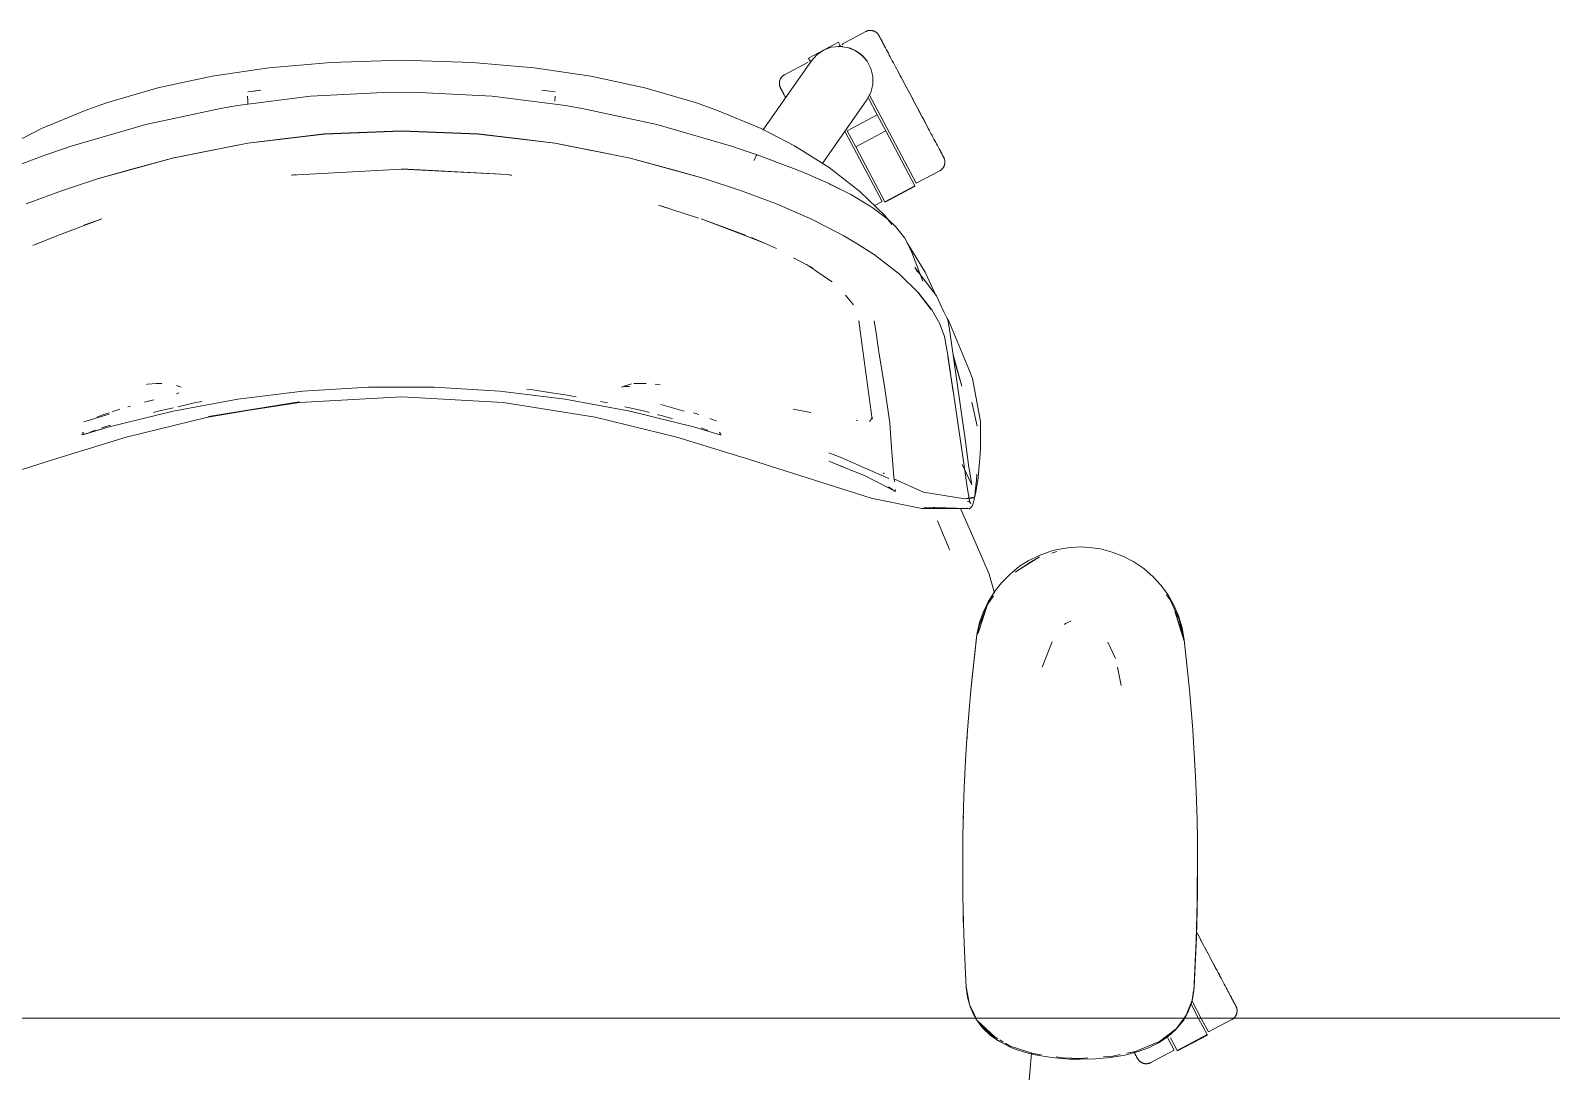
# Model space of a CAD drawing. Header units: millimetres. Extents: x 155927 to 326028, y -36033 to 97293.
# Drawn here: x 169822 to 170450, y 21563 to 21993 of the extents above; entities that cross this region are included whole.
import ezdxf

# ---------------------------------------------------------------- set-up
doc = ezdxf.new("R2010")
doc.units = ezdxf.units.MM
doc.header["$MEASUREMENT"] = 0
doc.layers.add('G-IMPT', color=8, linetype='CONTINUOUS', lineweight=9)
doc.layers.add('I-FURN', color=8, linetype='CONTINUOUS', lineweight=9)

msp = doc.modelspace()

# ---------------------------------------------------------------- linework, layer by layer
at = {"layer": 'G-IMPT'}
for p, q in [((169946.07, 21979.59), (169920.5, 21977.33)), ((169975.22, 21980.44), (169946.07, 21979.59)), ((170004.36, 21979.59), (169975.22, 21980.44)), ((170029.93, 21977.33), (170004.36, 21979.59)), ((169874.72, 21969.02), (169897.08, 21973.83)), ((169920.5, 21977.33), (169897.08, 21973.83)), ((170053.35, 21973.83), (170029.93, 21977.33)), ((170075.71, 21969.02), (170053.35, 21973.83)), ((169853.48, 21962.85), (169874.72, 21969.02)), ((169911.8, 21967.42), (169917.22, 21968.07)), ((169913.45, 21967.51), (169917.22, 21968.07)), ((169967.9, 21967.2), (169937.7, 21965.59)), ((169967.9, 21967.2), (169975.22, 21967.3)), ((169982.53, 21967.2), (169975.22, 21967.3)), ((169982.53, 21967.2), (170012.73, 21965.59)), ((170038.63, 21967.42), (170033.22, 21968.07)), ((170096.95, 21962.85), (170075.71, 21969.02)), ((169844.74, 21959.77), (169853.48, 21962.85)), ((169900.61, 21960.59), (169869.82, 21953.92)), ((169907.53, 21961.78), (169900.61, 21960.59)), ((169937.7, 21965.59), (169907.53, 21961.78)), ((169911.77, 21965.66), (169911.84, 21963.57)), ((169911.77, 21965.66), (169911.77, 21965.55)), ((169911.89, 21962.33), (169911.84, 21963.57)), ((170012.73, 21965.59), (170042.9, 21961.78)), ((170038.59, 21963.57), (170038.66, 21965.66)), ((170038.66, 21965.66), (170038.66, 21965.55)), ((170042.9, 21961.78), (170049.82, 21960.59)), ((170080.61, 21953.92), (170049.82, 21960.59)), ((170096.95, 21962.85), (170105.69, 21959.77)), ((169844.74, 21959.77), (169826.77, 21952.26)), ((169838.99, 21944.98), (169869.82, 21953.92)), ((170080.61, 21953.92), (170111.44, 21944.98)), ((170105.69, 21959.77), (170123.66, 21952.26)), ((169826.77, 21952.26), (169812.99, 21945.16)), ((169943.4, 21950.06), (169911.81, 21946.24)), ((169943.44, 21950.03), (169911.89, 21946.24)), ((169927.36, 21948.19), (169911.89, 21946.24)), ((169927.36, 21948.19), (169943.44, 21950.03)), ((169975.22, 21951.4), (169943.4, 21950.06)), ((169943.44, 21950.03), (169975.22, 21951.17)), ((169943.44, 21950.03), (169958.33, 21950.7)), ((169958.33, 21950.7), (169975.22, 21951.17)), ((170007.03, 21950.06), (169975.22, 21951.4)), ((169992.1, 21950.7), (169975.22, 21951.17)), ((170006.99, 21950.03), (169975.22, 21951.17)), ((169992.1, 21950.7), (170006.99, 21950.03)), ((170006.99, 21950.03), (170038.55, 21946.24)), ((170006.99, 21950.03), (170023.07, 21948.19)), ((170007.03, 21950.06), (170038.63, 21946.24)), ((170038.55, 21946.24), (170023.07, 21948.19)), ((170137.44, 21945.16), (170123.66, 21952.26)), ((169828.57, 21941.45), (169813.49, 21935.85)), ((169828.57, 21941.45), (169835.39, 21943.79)), ((169838.99, 21944.98), (169835.39, 21943.79)), ((169911.89, 21946.24), (169880.64, 21940.03)), ((169880.64, 21940.03), (169911.81, 21946.24)), ((169880.76, 21940.07), (169895.78, 21943.14)), ((169911.89, 21946.24), (169895.78, 21943.14)), ((170069.67, 21940.07), (170038.55, 21946.24)), ((170038.55, 21946.24), (170054.65, 21943.14)), ((170069.67, 21940.07), (170038.63, 21946.24)), ((170069.67, 21940.07), (170054.65, 21943.14)), ((170111.44, 21944.98), (170115.04, 21943.79)), ((170121.98, 21941.38), (170115.04, 21943.79)), ((170121.19, 21940.15), (170121.58, 21940.98)), ((170121.47, 21940.8), (170121.58, 21940.98)), ((170121.84, 21941.38), (170121.58, 21940.98)), ((170121.58, 21940.98), (170121.8, 21941.37)), ((170121.84, 21941.38), (170121.8, 21941.37)), ((170121.98, 21941.42), (170121.84, 21941.38)), ((170121.84, 21941.38), (170121.98, 21941.38)), ((170136.94, 21935.85), (170121.98, 21941.42)), ((170151.73, 21936.19), (170137.44, 21945.16)), ((169880.76, 21940.07), (169850.26, 21931.68)), ((169880.76, 21940.07), (169850.35, 21931.64)), ((169863.51, 21935.41), (169850.35, 21931.64)), ((169863.51, 21935.41), (169880.76, 21940.07)), ((169975.22, 21935.57), (169929.88, 21933.07)), ((169975.22, 21935.63), (170018.94, 21933.3)), ((169975.22, 21935.57), (170018.94, 21933.3)), ((170086.92, 21935.41), (170069.67, 21940.07)), ((170069.67, 21940.07), (170100.17, 21931.68)), ((170069.67, 21940.07), (170100.08, 21931.64)), ((170086.92, 21935.41), (170100.08, 21931.64)), ((170121.19, 21940.15), (170120.77, 21939.09)), ((170120.77, 21939.09), (170120.99, 21939.69)), ((170121.19, 21940.15), (170120.99, 21939.69)), ((170121.19, 21940.15), (170121.47, 21940.8)), ((170140.62, 21934.37), (170136.94, 21935.85)), ((170151.73, 21936.19), (170164.33, 21926.38)), ((169835.34, 21926.68), (169850.26, 21931.68)), ((169929.88, 21933.07), (169931.49, 21933.3)), ((169929.94, 21933.02), (169930.18, 21933.07)), ((169931.49, 21933.3), (169930.18, 21933.07)), ((170018.94, 21933.3), (170020.72, 21933.04)), ((170018.94, 21933.3), (170020.25, 21933.07)), ((170020.49, 21933.02), (170020.25, 21933.07)), ((170100.17, 21931.68), (170115.09, 21926.68)), ((170151.58, 21929.59), (170140.62, 21934.37)), ((170152.02, 21929.37), (170151.58, 21929.59)), ((170151.58, 21929.59), (170160.63, 21925.07)), ((170151.58, 21929.59), (170160.03, 21925.37)), ((170152.02, 21929.37), (170160.63, 21925.07)), ((169835.34, 21926.68), (169820.46, 21921.22)), ((170129.97, 21921.22), (170115.09, 21926.68)), ((170160.63, 21925.07), (170160.03, 21925.37)), ((170160.63, 21925.07), (170168.63, 21920.33)), ((170174.63, 21916.43), (170164.33, 21926.38)), ((170081.36, 21920.62), (170084.8, 21919.54)), ((170081.36, 21920.62), (170097.85, 21915.36)), ((170129.97, 21921.22), (170144.19, 21915.04)), ((170169.92, 21919.47), (170168.63, 21920.33)), ((170176.05, 21914.76), (170169.92, 21919.47)), ((170177.63, 21912.75), (170174.63, 21916.43)), ((169851.6, 21915.09), (169834.15, 21908.37)), ((169851.6, 21915.09), (169844.17, 21912.36)), ((170098.83, 21915.09), (170117.24, 21908.27)), ((170098.83, 21915.09), (170116.28, 21908.37)), ((170150.92, 21911.65), (170144.19, 21915.04)), ((170150.92, 21911.65), (170157.71, 21908.08)), ((170176.05, 21914.76), (170179.07, 21911.86)), ((170182.94, 21907), (170179.07, 21911.86)), ((169832.42, 21907.71), (169823.1, 21903.99)), ((169823.1, 21903.99), (169825.34, 21904.98)), ((169834.15, 21908.37), (169832.42, 21907.71)), ((170116.28, 21908.37), (170118.01, 21907.71)), ((170125.09, 21904.98), (170118.01, 21907.71)), ((170125.09, 21904.98), (170119.64, 21907.29)), ((170129.94, 21902.79), (170125.09, 21904.98)), ((170163.94, 21904.31), (170157.71, 21908.08)), ((170163.94, 21904.31), (170170.04, 21900.43)), ((170183.55, 21905.86), (170182.94, 21907)), ((170183.55, 21905.86), (170184.72, 21903.42)), ((170184.24, 21904.5), (170183.74, 21905.27)), ((170184.24, 21904.5), (170191.36, 21893.06)), ((170184.72, 21903.42), (170185.8, 21901.2)), ((170136.98, 21898.92), (170145.08, 21894.73)), ((170170.29, 21900.26), (170170.04, 21900.43)), ((170180.73, 21892.24), (170170.29, 21900.26)), ((170190.31, 21889.29), (170185.8, 21901.2)), ((170142.31, 21896.23), (170146.07, 21893.68)), ((170142.31, 21896.23), (170145.08, 21894.73)), ((170146.07, 21893.68), (170146.64, 21893.28)), ((170146.64, 21893.28), (170151.78, 21889.79)), ((170188.63, 21884.51), (170180.73, 21892.24)), ((170187.07, 21894.95), (170195.99, 21883.29)), ((170187.07, 21894.95), (170188.19, 21892.99)), ((170191.36, 21893.06), (170195.34, 21884.43)), ((170151.78, 21889.79), (170152.88, 21889.04)), ((170193.72, 21877.77), (170188.33, 21884.72)), ((170188.33, 21884.72), (170191.13, 21881.14)), ((170188.63, 21884.51), (170194.05, 21877.54)), ((170158.41, 21883.51), (170161.75, 21879.61)), ((170193.72, 21877.77), (170191.13, 21881.14)), ((170195.99, 21883.29), (170199.05, 21876.72)), ((170165.69, 21859.66), (170163.91, 21873.02)), ((170163.91, 21873.02), (170164.05, 21872.54)), ((170171.04, 21867.85), (170170.3, 21872.92)), ((170194.05, 21877.54), (170197.34, 21871.71)), ((170199.05, 21876.72), (170200.62, 21873.35)), ((170200.34, 21873.97), (170201.11, 21872.8)), ((170201.27, 21870.36), (170200.62, 21873.35)), ((170201.11, 21872.8), (170207.9, 21856.35)), ((170171.04, 21867.85), (170172.11, 21861.01)), ((170197.55, 21871.28), (170197.34, 21871.71)), ((170197.55, 21871.28), (170199.3, 21866.49)), ((170199.3, 21866.49), (170200.61, 21858.82)), ((170207.94, 21823.15), (170201.27, 21870.36)), ((170165.69, 21859.66), (170169.43, 21832.33)), ((170172.11, 21861.01), (170172.37, 21859.35)), ((170174.23, 21847.58), (170172.37, 21859.35)), ((170202.9, 21843.66), (170200.61, 21858.82)), ((170202.9, 21843.66), (170200.67, 21858.25)), ((170203, 21843.06), (170200.67, 21858.25)), ((170206.39, 21845.94), (170202.89, 21858.89)), ((170206.39, 21845.94), (170203.04, 21857.83)), ((170207.9, 21856.35), (170209.29, 21852.98)), ((169874.24, 21847.06), (169870.53, 21846.79)), ((169874.24, 21847.06), (169875.61, 21847.16)), ((169876.31, 21847.17), (169875.61, 21847.16)), ((170067.98, 21846.32), (170070.13, 21846.92)), ((170071.08, 21847.17), (170076.14, 21847.08)), ((170071.08, 21847.17), (170073.87, 21847.16)), ((170076.14, 21847.08), (170073.87, 21847.16)), ((170174.48, 21846.03), (170174.23, 21847.58)), ((170210.89, 21849.12), (170209.29, 21852.98)), ((170214.13, 21831.42), (170210.89, 21849.12)), ((169870.53, 21846.79), (169870.05, 21846.75)), ((169881, 21835.74), (169907.67, 21840.68)), ((169883.35, 21843.21), (169882.39, 21842.83)), ((169882.8, 21842.96), (169882.39, 21842.83)), ((169884.4, 21845.63), (169882.45, 21846.32)), ((169884.4, 21845.63), (169883.36, 21845.85)), ((169907.67, 21840.68), (169934.59, 21843.97)), ((169933.23, 21839.28), (169975.22, 21841.63)), ((169961.66, 21845.63), (169934.59, 21843.97)), ((169988.78, 21845.63), (169961.66, 21845.63)), ((170017.2, 21839.28), (169975.22, 21841.63)), ((169988.78, 21845.63), (170015.85, 21843.97)), ((170042.77, 21840.68), (170015.85, 21843.97)), ((170028.61, 21844.59), (170026.95, 21844.77)), ((170037.14, 21843.3), (170028.61, 21844.59)), ((170037.14, 21843.3), (170042.76, 21842.45)), ((170042.76, 21842.45), (170044.39, 21842.2)), ((170069.43, 21835.74), (170042.77, 21840.68)), ((170047.29, 21841.65), (170044.39, 21842.2)), ((170066.03, 21845.63), (170067.98, 21846.32)), ((170067.08, 21845.85), (170066.03, 21845.63)), ((170067.08, 21845.85), (170069.38, 21845.88)), ((170069.24, 21845.89), (170069.38, 21845.88)), ((170079.94, 21846.77), (170082.03, 21846.55)), ((170176.69, 21830.81), (170174.48, 21846.03)), ((170203, 21843.06), (170207.55, 21812.18)), ((169854.69, 21834.39), (169844.26, 21831.35)), ((169852.38, 21834.28), (169851.66, 21834.03)), ((169852.38, 21834.28), (169854.69, 21835.05)), ((169881, 21835.74), (169854.68, 21829.2)), ((169855.82, 21835.43), (169856.6, 21835.68)), ((169856.6, 21835.68), (169859.1, 21836.47)), ((169862.39, 21837.46), (169863.51, 21837.79)), ((169869.18, 21839.37), (169873.04, 21840.36)), ((169869.18, 21839.37), (169870.71, 21839.76)), ((169874.26, 21835.51), (169872.98, 21835.17)), ((169881.01, 21837.06), (169874.26, 21835.51)), ((169890.41, 21839.22), (169882.99, 21837.52)), ((169893.04, 21839.69), (169890.41, 21839.22)), ((169895.31, 21833.28), (169933.06, 21839.54)), ((169933.06, 21839.54), (169895.69, 21833.54)), ((169933.23, 21839.28), (169895.69, 21833.54)), ((170055.12, 21833.28), (170017.2, 21839.28)), ((170057.4, 21839.72), (170060.21, 21839.18)), ((170067.44, 21837.52), (170069.42, 21837.06)), ((170076.17, 21835.51), (170069.42, 21837.06)), ((170069.43, 21835.74), (170095.75, 21829.2)), ((170076.17, 21835.51), (170077.47, 21835.18)), ((170091.89, 21835.69), (170082.26, 21838.39)), ((170095.74, 21835.04), (170097.96, 21834.31)), ((170136.89, 21836.51), (170144.14, 21835.09)), ((170210.67, 21838.87), (170210.52, 21839.44)), ((170212.72, 21829.56), (170210.67, 21838.87)), ((169854.68, 21829.2), (169843.46, 21825.93)), ((169854.68, 21829.2), (169843.86, 21826.08)), ((169854.68, 21829.2), (169844.15, 21826.13)), ((169849.5, 21833.27), (169851.66, 21834.03)), ((169851.65, 21828.8), (169852.46, 21829.09)), ((169854.68, 21829.82), (169852.46, 21829.09)), ((169854.68, 21829.82), (169855.14, 21829.97)), ((169861.63, 21824.97), (169895.31, 21833.28)), ((170055.12, 21833.28), (170088.8, 21824.97)), ((170081.19, 21834.21), (170081.01, 21834.26)), ((170082.33, 21833.89), (170081.19, 21834.21)), ((170082.33, 21833.89), (170086.32, 21832.78)), ((170086.32, 21832.78), (170087.01, 21832.57)), ((170095.75, 21829.2), (170106.18, 21826.12)), ((170100.95, 21828.04), (170098.85, 21828.78)), ((170100.95, 21828.04), (170101.61, 21827.79)), ((170103.5, 21832.32), (170102.49, 21832.7)), ((170103.5, 21832.32), (170105.16, 21831.71)), ((170163.36, 21831.83), (170163.01, 21831.87)), ((170168.31, 21831.47), (170169.55, 21833.04)), ((170169.43, 21832.33), (170169.47, 21832.59)), ((170169.52, 21832.82), (170169.47, 21832.59)), ((170176.69, 21830.81), (170176.7, 21830.73)), ((170176.7, 21830.73), (170177.32, 21822.49)), ((170214.13, 21831.42), (170214.15, 21824.46)), ((169861.63, 21824.97), (169831.66, 21815.78)), ((169843.46, 21825.93), (169843.22, 21826.06)), ((169844, 21827.02), (169843.61, 21826.41)), ((169844, 21827.02), (169843.85, 21826.81)), ((169844.15, 21826.13), (169843.86, 21826.08)), ((169847.93, 21827.47), (169846.86, 21827.07)), ((169848.9, 21827.82), (169847.93, 21827.47)), ((170118.78, 21815.78), (170088.8, 21824.97)), ((170106.45, 21826.06), (170106.18, 21826.12)), ((170106.44, 21827.02), (170106.58, 21826.81)), ((170106.44, 21827.02), (170106.82, 21826.41)), ((170106.75, 21825.98), (170106.45, 21826.06)), ((170106.97, 21825.93), (170106.75, 21825.98)), ((170107.21, 21826.01), (170106.97, 21825.93)), ((170177.95, 21813.65), (170177.32, 21822.49)), ((170207.94, 21823.15), (170209.38, 21812.48)), ((170214.15, 21820.29), (170214.15, 21824.46)), ((169831.66, 21815.78), (169781.41, 21799.79)), ((170118.78, 21815.78), (170169.02, 21799.79)), ((170151.61, 21818.51), (170156.2, 21816.77)), ((170156.2, 21816.77), (170176.35, 21807.85)), ((170213.81, 21816.33), (170213.01, 21807.01)), ((170213.81, 21816.33), (170214.15, 21820.29)), ((170152.93, 21814.49), (170151.52, 21815.05)), ((170157.83, 21812.47), (170152.93, 21814.49)), ((170152.93, 21814.49), (170158.04, 21812.47)), ((170158.04, 21812.47), (170154.66, 21813.81)), ((170166.3, 21809.22), (170157.83, 21812.47)), ((170166.3, 21809.22), (170176.41, 21803.94)), ((170174.18, 21810.22), (170174.45, 21809.79)), ((170177.95, 21813.65), (170178.2, 21810.24)), ((170178.25, 21809.87), (170178.2, 21810.24)), ((170178.25, 21809.87), (170178.53, 21807.41)), ((170206.57, 21813.73), (170210.57, 21805.3)), ((170207.55, 21812.18), (170208.67, 21804.33)), ((170209.6, 21811.19), (170209.38, 21812.48)), ((170210.43, 21806.16), (170209.6, 21811.19)), ((170212.49, 21807.18), (170212.7, 21809.77)), ((170178.87, 21802.59), (170176.16, 21804.43)), ((170178.87, 21802.59), (170176.41, 21803.94)), ((170190.67, 21802.23), (170178.38, 21807.81)), ((170178.53, 21807.41), (170178.55, 21807.34)), ((170178.83, 21806.57), (170178.55, 21807.34)), ((170179.14, 21803.31), (170178.99, 21802.62)), ((170209.77, 21798.06), (170208.67, 21804.33)), ((170210.57, 21805.3), (170210.43, 21806.16)), ((170212.49, 21807.18), (170211.97, 21802.49)), ((170212.16, 21802.29), (170212.97, 21806.54)), ((170213.01, 21807.01), (170212.97, 21806.54)), ((170169.02, 21799.79), (170189.97, 21795.6)), ((170178.87, 21802.59), (170178.7, 21802.56)), ((170178.99, 21802.62), (170178.87, 21802.59)), ((170190.67, 21802.23), (170207.72, 21799.51)), ((170211.3, 21800.2), (170207.72, 21799.51)), ((170211.3, 21800.2), (170207.76, 21799.58)), ((170207.76, 21799.58), (170211.71, 21799.96)), ((170209.23, 21798.41), (170208.73, 21798.49)), ((170209.23, 21798.41), (170209.77, 21798.09)), ((170209.6, 21798.68), (170210.16, 21797.58)), ((170209.6, 21798.68), (170209.77, 21798.06)), ((170209.77, 21798.09), (170210.16, 21797.58)), ((170210.49, 21796.2), (170210.81, 21796.73)), ((170211.36, 21798.6), (170210.81, 21796.73)), ((170211.9, 21801.87), (170211.36, 21798.6)), ((170212.16, 21802.29), (170211.71, 21799.96)), ((170211.9, 21801.87), (170211.97, 21802.49)), ((170189.97, 21795.6), (170208.84, 21795.56)), ((170190.86, 21796.04), (170209.3, 21795.46)), ((170190.86, 21796.04), (170208.84, 21795.56)), ((170196.41, 21790.46), (170201.33, 21778.6)), ((170209.44, 21787.39), (170205.87, 21795.56)), ((170209.42, 21795.43), (170208.56, 21795.62)), ((170208.56, 21795.62), (170208.67, 21795.59)), ((170208.84, 21795.56), (170208.67, 21795.59)), ((170209.3, 21795.46), (170208.84, 21795.56)), ((170209.42, 21795.43), (170210, 21795.82)), ((170210.49, 21796.2), (170210, 21795.82)), ((170212.86, 21779.56), (170209.44, 21787.39)), ((170201.43, 21778.33), (170201.33, 21778.6)), ((170217.71, 21768.44), (170212.86, 21779.56)), ((170238.36, 21776.21), (170243.13, 21777.92)), ((170245.26, 21778.49), (170243.13, 21777.92)), ((170250.21, 21779.37), (170245.26, 21778.49)), ((170255.25, 21779.66), (170250.21, 21779.37)), ((170255.25, 21779.66), (170259.1, 21779.49)), ((170263.61, 21778.84), (170259.1, 21779.49)), ((170263.61, 21778.84), (170268.48, 21777.58)), ((170226.33, 21768.51), (170230.3, 21771.7)), ((170238.46, 21775.56), (170228.51, 21769.24)), ((170234.78, 21773.4), (170228.51, 21769.24)), ((170233.85, 21773.97), (170230.3, 21771.7)), ((170238.36, 21776.21), (170233.85, 21773.97)), ((170238.46, 21775.56), (170234.78, 21773.4)), ((170243.57, 21777.12), (170245.6, 21777.74)), ((170273.19, 21775.75), (170268.48, 21777.58)), ((170277.35, 21773.56), (170273.19, 21775.75)), ((170277.35, 21773.56), (170281.52, 21770.73)), ((170217.71, 21768.44), (170219.97, 21760.62)), ((170226.33, 21768.51), (170222.78, 21764.91)), ((170281.52, 21770.73), (170285.36, 21767.4)), ((170288.52, 21763.97), (170285.36, 21767.4)), ((170217.03, 21755.95), (170219.46, 21759.53)), ((170217.43, 21757.28), (170220.16, 21761.6)), ((170222.78, 21764.91), (170220.16, 21761.6)), ((170288.52, 21763.97), (170291.52, 21759.88)), ((170290.83, 21759.93), (170292.42, 21757.82)), ((170294.03, 21755.44), (170291.52, 21759.88)), ((170217.03, 21755.95), (170213.22, 21744.1)), ((170216.13, 21753.25), (170213.22, 21744.1)), ((170213.43, 21746.73), (170216.63, 21754.91)), ((170215.24, 21752.7), (170213.79, 21748.56)), ((170217.43, 21757.28), (170215.24, 21752.7)), ((170217.03, 21755.95), (170216.13, 21753.25)), ((170296.16, 21749.75), (170292.42, 21757.82)), ((170294.03, 21755.44), (170295.84, 21751.2)), ((170298.2, 21740.78), (170294.37, 21753.25)), ((170294.37, 21753.25), (170297.29, 21744.1)), ((170212.63, 21743.6), (170213.79, 21748.56)), ((170212.85, 21743.68), (170213.43, 21746.73)), ((170249.2, 21748.03), (170248.75, 21747.74)), ((170251.42, 21749.05), (170249.2, 21748.03)), ((170295.84, 21751.2), (170297.31, 21746.34)), ((170296.16, 21749.75), (170298.07, 21741.35)), ((170212.63, 21743.6), (170210.18, 21720.65)), ((170210.18, 21720.65), (170212.3, 21740.78)), ((170212.63, 21743.6), (170210.28, 21722.16)), ((170212.63, 21743.6), (170212.3, 21740.78)), ((170239.53, 21730.08), (170243.68, 21740.51)), ((170266.63, 21740.41), (170269.9, 21733.63)), ((170298.2, 21740.78), (170297.29, 21744.1)), ((170298.2, 21741.3), (170297.31, 21746.34)), ((170300.11, 21723.37), (170298.2, 21741.3)), ((170272.23, 21722.58), (170270.66, 21730.02)), ((170210.28, 21722.16), (170209.3, 21710.77)), ((170300.45, 21719.24), (170300.11, 21723.37)), ((170301.7, 21704.18), (170300.45, 21719.24)), ((170208.57, 21700.48), (170209.3, 21710.77)), ((170301.05, 21712.37), (170300.88, 21714.04)), ((170208.7, 21702.52), (170208.61, 21700.62)), ((170208.7, 21702.52), (170208.84, 21703.94)), ((170301.7, 21704.18), (170302.03, 21699.1)), ((170208.57, 21700.48), (170208.01, 21691.61)), ((170302.03, 21699.1), (170302.84, 21684.96)), ((170207.47, 21680.3), (170208.01, 21691.61)), ((170303.09, 21678.93), (170302.84, 21684.96)), ((170207.47, 21680.3), (170207.17, 21672.42)), ((170303.09, 21678.93), (170303.48, 21667.17)), ((170206.88, 21660.12), (170207.17, 21672.42)), ((170303.23, 21674.05), (170303.34, 21672.11)), ((170303.34, 21672.11), (170303.36, 21670.62)), ((170207.09, 21668.55), (170207.01, 21666.89)), ((170207.01, 21666.89), (170207.01, 21664.82)), ((170303.65, 21658.76), (170303.48, 21667.17)), ((170206.88, 21660.12), (170206.81, 21654.65)), ((170303.65, 21658.76), (170303.53, 21628.74)), ((170303.65, 21658.76), (170303.69, 21638.57)), ((170303.65, 21658.76), (170303.73, 21647.96)), ((170206.8, 21639.93), (170206.81, 21654.65)), ((170303.53, 21628.74), (170303.73, 21647.96)), ((170206.85, 21635.42), (170206.8, 21639.93)), ((170206.85, 21635.42), (170207.23, 21619.75)), ((170303.69, 21638.57), (170303.19, 21617.18)), ((170303.69, 21638.57), (170303.23, 21618.38)), ((170303.69, 21638.57), (170303.53, 21628.74)), ((170303.67, 21636.53), (170303.6, 21634.62)), ((170303.65, 21638.57), (170303.67, 21636.53)), ((170207.03, 21628.7), (170207.03, 21626.48)), ((170303.53, 21628.74), (170303.19, 21617.18)), ((170207.17, 21623.15), (170207.03, 21626.48)), ((170207.23, 21619.75), (170207.35, 21616.21)), ((170207.97, 21603.65), (170207.35, 21616.21)), ((170303.23, 21618.38), (170302.14, 21596.6)), ((170303.19, 21617.18), (170302.14, 21596.6)), ((170303.23, 21618.38), (170302.25, 21598.21)), ((170303.19, 21617.18), (170303.23, 21618.38)), ((170207.97, 21603.65), (170208.25, 21597.98)), ((170209.62, 21590.86), (170208.25, 21598.21)), ((170208.25, 21597.98), (170208.75, 21593.97)), ((170301.42, 21592.74), (170302.01, 21596.58)), ((170302.14, 21596.6), (170301.89, 21594.95)), ((170302.14, 21596.6), (170302.25, 21598.21)), ((170208.75, 21593.97), (170209.82, 21590.02)), ((170211.72, 21586.6), (170209.62, 21590.86)), ((170211.8, 21585.69), (170209.82, 21590.02)), ((170301.42, 21592.74), (170299.01, 21586.54)), ((170299.68, 21587.57), (170301.07, 21591.21)), ((170301.44, 21592.56), (170301.07, 21591.21)), ((170301.44, 21592.56), (170301.89, 21594.95)), ((170211.72, 21586.6), (170212.35, 21585.33)), ((170212.05, 21585.33), (170214.01, 21582.47)), ((170212.83, 21584.37), (170215.06, 21581.95)), ((170220.22, 21577.46), (170212.83, 21584.37)), ((170218.13, 21578.66), (170212.83, 21584.37)), ((170297.72, 21584.14), (170294.64, 21580.4)), ((170298.12, 21585.33), (170294.84, 21580.92)), ((170298.4, 21585.33), (170297.72, 21584.14)), ((170299.01, 21586.54), (170298.12, 21585.33)), ((170299.68, 21587.57), (170298.4, 21585.33)), ((170215.14, 21581.15), (170214.01, 21582.47)), ((170218.03, 21579.37), (170215.06, 21581.95)), ((170215.14, 21581.15), (170218.19, 21578.29)), ((170221.29, 21576.77), (170218.13, 21578.66)), ((170218.19, 21578.29), (170221.64, 21575.84)), ((170220.22, 21577.46), (170218.75, 21578.74)), ((170287.56, 21575.08), (170291.61, 21577.73)), ((170294.84, 21580.92), (170288.05, 21575.7)), ((170291.61, 21577.73), (170294.64, 21580.4)), ((170223.02, 21575.04), (170221.64, 21575.84)), ((170223.51, 21575.44), (170222.07, 21576.3)), ((170227.65, 21572.83), (170223.02, 21575.04)), ((170226.43, 21573.69), (170224.35, 21574.94)), ((170235.83, 21570.66), (170226.43, 21573.69)), ((170232.74, 21571.09), (170227.65, 21572.83)), ((170232.74, 21571.09), (170236.67, 21570.11)), ((170235.21, 21570.8), (170233.76, 21554.92)), ((170279.15, 21571.51), (170273.67, 21570.08)), ((170278.04, 21571.53), (170274.57, 21570.82)), ((170278.04, 21571.53), (170283.66, 21573.86)), ((170279.15, 21571.51), (170283.49, 21573.09)), ((170287.56, 21575.08), (170283.49, 21573.09)), ((170288.05, 21575.7), (170283.66, 21573.86)), ((170239.12, 21570.2), (170235.83, 21570.66)), ((170236.67, 21570.11), (170243.43, 21569)), ((170250.74, 21568.42), (170243.43, 21569)), ((170248.09, 21568.94), (170245.3, 21569.33)), ((170248.09, 21568.94), (170255.25, 21568.71)), ((170250.74, 21568.42), (170255.25, 21568.33)), ((170258.36, 21568.9), (170255.25, 21568.71)), ((170255.25, 21568.33), (170261.59, 21568.51)), ((170267.74, 21569.08), (170261.59, 21568.51)), ((170268.08, 21569.49), (170264.87, 21569.3)), ((170267.74, 21569.08), (170273.67, 21570.08)), ((170271.83, 21570.26), (170268.08, 21569.49))]:
    msp.add_line(p, q, dxfattribs=at)
at = {"layer": 'I-FURN'}
for p, q in [((170166.81, 21992.29), (170157.12, 21987.14)), ((170166.81, 21992.29), (170166.95, 21992.36)), ((170166.95, 21992.36), (170167.1, 21992.43)), ((170167.1, 21992.43), (170167.25, 21992.49)), ((170167.25, 21992.49), (170167.4, 21992.55)), ((170167.4, 21992.55), (170167.55, 21992.6)), ((170167.55, 21992.6), (170167.71, 21992.64)), ((170167.71, 21992.64), (170167.86, 21992.68)), ((170167.86, 21992.68), (170168.02, 21992.71)), ((170168.02, 21992.71), (170168.18, 21992.73)), ((170168.18, 21992.73), (170168.34, 21992.75)), ((170168.34, 21992.75), (170168.5, 21992.76)), ((170168.5, 21992.76), (170168.66, 21992.76)), ((170168.66, 21992.76), (170168.83, 21992.76)), ((170168.83, 21992.76), (170168.99, 21992.75)), ((170168.99, 21992.75), (170169.15, 21992.74)), ((170169.15, 21992.74), (170169.31, 21992.72)), ((170169.31, 21992.72), (170169.47, 21992.69)), ((170169.47, 21992.69), (170169.62, 21992.66)), ((170169.62, 21992.66), (170169.78, 21992.62)), ((170169.78, 21992.62), (170169.93, 21992.57)), ((170169.93, 21992.57), (170170.09, 21992.52)), ((170170.09, 21992.52), (170170.24, 21992.46)), ((170170.24, 21992.46), (170170.38, 21992.39)), ((170170.38, 21992.39), (170170.53, 21992.32)), ((170170.53, 21992.32), (170170.67, 21992.25)), ((170170.67, 21992.25), (170170.81, 21992.17)), ((170170.81, 21992.17), (170170.95, 21992.08)), ((170170.95, 21992.08), (170171.08, 21991.99)), ((170171.08, 21991.99), (170171.21, 21991.89)), ((170171.21, 21991.89), (170171.33, 21991.79)), ((170171.33, 21991.79), (170171.45, 21991.68)), ((170171.45, 21991.68), (170171.57, 21991.57)), ((170171.57, 21991.57), (170171.68, 21991.45)), ((170171.68, 21991.45), (170171.78, 21991.33)), ((170171.78, 21991.33), (170171.88, 21991.2)), ((170171.88, 21991.2), (170171.98, 21991.07)), ((170155.56, 21987.95), (170143.2, 21981.38)), ((170149.4, 21984.63), (170152.56, 21985.8)), ((170152.56, 21985.8), (170155.91, 21986.19)), ((170155.54, 21986.16), (170156.3, 21986.56)), ((170155.56, 21987.95), (170156.3, 21986.56)), ((170155.91, 21986.19), (170159.26, 21985.76)), ((170156.3, 21986.56), (170156.25, 21986.64)), ((170157.32, 21986.77), (170157.12, 21987.14)), ((170159.26, 21985.76), (170162.4, 21984.54)), ((170171.98, 21991.07), (170172.07, 21990.94)), ((170172.07, 21990.94), (170172.16, 21990.8)), ((170172.16, 21990.8), (170172.24, 21990.66)), ((170172.24, 21990.66), (170172.26, 21990.63)), ((170172.26, 21990.63), (170172.27, 21990.61)), ((170172.26, 21990.62), (170172.26, 21990.63)), ((170172.28, 21990.58), (170172.26, 21990.62)), ((170172.27, 21990.61), (170172.3, 21990.55)), ((170172.33, 21990.5), (170172.28, 21990.58)), ((170172.3, 21990.55), (170172.35, 21990.44)), ((170172.39, 21990.37), (170172.33, 21990.5)), ((170172.35, 21990.44), (170172.43, 21990.3)), ((170172.48, 21990.21), (170172.39, 21990.37)), ((170172.43, 21990.3), (170172.52, 21990.12)), ((170172.58, 21990.01), (170172.48, 21990.21)), ((170172.52, 21990.12), (170172.64, 21989.9)), ((170172.71, 21989.77), (170172.58, 21990.01)), ((170172.64, 21989.9), (170172.78, 21989.65)), ((170172.86, 21989.49), (170172.71, 21989.77)), ((170172.78, 21989.65), (170172.94, 21989.35)), ((170173.03, 21989.17), (170172.86, 21989.49)), ((170172.94, 21989.35), (170173.11, 21989.01)), ((170173.22, 21988.82), (170173.03, 21989.17)), ((170173.11, 21989.01), (170173.31, 21988.64)), ((170173.43, 21988.42), (170173.22, 21988.82)), ((170173.31, 21988.64), (170173.53, 21988.23)), ((170173.66, 21987.99), (170173.43, 21988.42)), ((170173.53, 21988.23), (170173.77, 21987.78)), ((170173.9, 21987.53), (170173.66, 21987.99)), ((170173.77, 21987.78), (170174.02, 21987.3)), ((170174.17, 21987.03), (170173.9, 21987.53)), ((170174.02, 21987.3), (170174.3, 21986.79)), ((170174.46, 21986.49), (170174.17, 21987.03)), ((170174.3, 21986.79), (170174.59, 21986.23)), ((170174.76, 21985.92), (170174.46, 21986.49)), ((170174.59, 21986.23), (170174.9, 21985.65)), ((170175.08, 21985.32), (170174.76, 21985.92)), ((170175.41, 21984.69), (170175.08, 21985.32)), ((170124.34, 21951.63), (170144.36, 21980.22)), ((170142.99, 21979.63), (170133.31, 21974.48)), ((170143.94, 21979.99), (170143.2, 21981.38)), ((170143.89, 21980.07), (170143.94, 21979.99)), ((170144.36, 21980.22), (170146.61, 21982.73)), ((170146.61, 21982.73), (170149.4, 21984.63)), ((170162.4, 21984.54), (170165.17, 21982.61)), ((170166.03, 21981.77), (170163.25, 21984.06)), ((170165.17, 21982.61), (170167.39, 21980.07)), ((170167.18, 21980.35), (170166.03, 21981.77)), ((170167.39, 21980.07), (170168.94, 21977.07)), ((170175.77, 21984.02), (170175.41, 21984.69)), ((170176.14, 21983.33), (170175.77, 21984.02)), ((170176.52, 21982.61), (170176.14, 21983.33)), ((170176.92, 21981.86), (170176.52, 21982.61)), ((170177.33, 21981.08), (170176.92, 21981.86)), ((170177.76, 21980.28), (170177.33, 21981.08)), ((170178.2, 21979.46), (170177.76, 21980.28)), ((170178.65, 21978.61), (170178.2, 21979.46)), ((170131.42, 21972.31), (170131.48, 21972.46)), ((170131.48, 21972.46), (170131.54, 21972.61)), ((170131.54, 21972.61), (170131.61, 21972.75)), ((170131.61, 21972.75), (170131.69, 21972.89)), ((170131.69, 21972.89), (170131.77, 21973.03)), ((170131.77, 21973.03), (170131.85, 21973.17)), ((170131.85, 21973.17), (170131.95, 21973.3)), ((170131.95, 21973.3), (170132.05, 21973.43)), ((170132.05, 21973.43), (170132.15, 21973.55)), ((170132.15, 21973.55), (170132.26, 21973.67)), ((170132.26, 21973.67), (170132.37, 21973.79)), ((170132.37, 21973.79), (170132.48, 21973.9)), ((170132.48, 21973.9), (170132.61, 21974.01)), ((170132.61, 21974.01), (170132.73, 21974.11)), ((170132.73, 21974.11), (170132.86, 21974.2)), ((170132.86, 21974.2), (170132.99, 21974.29)), ((170132.99, 21974.29), (170133.13, 21974.38)), ((170133.13, 21974.38), (170133.27, 21974.46)), ((170133.27, 21974.46), (170133.31, 21974.48)), ((170168.94, 21977.07), (170169.72, 21973.79)), ((170169.72, 21973.79), (170169.7, 21970.42)), ((170179.11, 21977.74), (170178.65, 21978.61)), ((170179.58, 21976.85), (170179.11, 21977.74)), ((170180.06, 21975.95), (170179.58, 21976.85)), ((170179.8, 21976.44), (170180.29, 21975.53)), ((170180.55, 21975.03), (170180.06, 21975.95)), ((170180.29, 21975.53), (170180.78, 21974.6)), ((170181.05, 21974.09), (170180.55, 21975.03)), ((170180.78, 21974.6), (170181.28, 21973.65)), ((170181.56, 21973.14), (170181.05, 21974.09)), ((170181.28, 21973.65), (170181.79, 21972.7)), ((170182.07, 21972.17), (170181.56, 21973.14)), ((170181.79, 21972.7), (170182.31, 21971.73)), ((170131.17, 21971.05), (170131.18, 21971.21)), ((170131.17, 21970.89), (170131.17, 21971.05)), ((170131.18, 21970.73), (170131.17, 21970.89)), ((170131.18, 21971.21), (170131.2, 21971.37)), ((170131.19, 21970.56), (170131.18, 21970.73)), ((170131.2, 21970.4), (170131.19, 21970.56)), ((170131.2, 21971.37), (170131.22, 21971.53)), ((170131.23, 21970.25), (170131.2, 21970.4)), ((170131.22, 21971.53), (170131.24, 21971.69)), ((170131.26, 21970.09), (170131.23, 21970.25)), ((170131.24, 21971.69), (170131.28, 21971.85)), ((170131.29, 21969.93), (170131.26, 21970.09)), ((170131.28, 21971.85), (170131.32, 21972)), ((170131.34, 21969.77), (170131.29, 21969.93)), ((170131.32, 21972), (170131.36, 21972.16)), ((170131.39, 21969.62), (170131.34, 21969.77)), ((170131.36, 21972.16), (170131.42, 21972.31)), ((170131.44, 21969.47), (170131.39, 21969.62)), ((170131.5, 21969.32), (170131.44, 21969.47)), ((170131.57, 21969.17), (170131.5, 21969.32)), ((170131.64, 21969.03), (170131.57, 21969.17)), ((170131.65, 21969.02), (170131.64, 21969.03)), ((170131.64, 21969.03), (170131.65, 21969.01)), ((170131.67, 21968.98), (170131.65, 21969.02)), ((170131.65, 21969.01), (170131.69, 21968.95)), ((170131.71, 21968.9), (170131.67, 21968.98)), ((170131.69, 21968.95), (170131.74, 21968.85)), ((170131.78, 21968.78), (170131.71, 21968.9)), ((170131.74, 21968.85), (170131.81, 21968.71)), ((170131.86, 21968.62), (170131.78, 21968.78)), ((170131.81, 21968.71), (170131.91, 21968.53)), ((170131.97, 21968.42), (170131.86, 21968.62)), ((170131.91, 21968.53), (170132.03, 21968.31)), ((170132.1, 21968.17), (170131.97, 21968.42)), ((170132.03, 21968.31), (170132.16, 21968.05)), ((170132.25, 21967.9), (170132.1, 21968.17)), ((170132.16, 21968.05), (170132.32, 21967.75)), ((170132.41, 21967.58), (170132.25, 21967.9)), ((170132.32, 21967.75), (170132.5, 21967.42)), ((170132.6, 21967.22), (170132.41, 21967.58)), ((170132.5, 21967.42), (170132.7, 21967.05)), ((170132.81, 21966.83), (170132.6, 21967.22)), ((170132.7, 21967.05), (170132.92, 21966.64)), ((170133.04, 21966.4), (170132.81, 21966.83)), ((170132.92, 21966.64), (170133.15, 21966.19)), ((170133.29, 21965.93), (170133.04, 21966.4)), ((170133.15, 21966.19), (170133.41, 21965.71)), ((170168.87, 21967.15), (170167.28, 21964.17)), ((170187.64, 21929.75), (170168.17, 21966.36)), ((170169.7, 21970.42), (170168.87, 21967.15)), ((170182.59, 21971.2), (170182.07, 21972.17)), ((170182.31, 21971.73), (170182.83, 21970.75)), ((170183.11, 21970.22), (170182.59, 21971.2)), ((170182.83, 21970.75), (170183.35, 21969.76)), ((170183.64, 21969.22), (170183.11, 21970.22)), ((170183.35, 21969.76), (170183.88, 21968.77)), ((170184.17, 21968.23), (170183.64, 21969.22)), ((170183.88, 21968.77), (170184.41, 21967.77)), ((170184.7, 21967.23), (170184.17, 21968.23)), ((170184.41, 21967.77), (170184.94, 21966.76)), ((170185.23, 21966.22), (170184.7, 21967.23)), ((170184.94, 21966.76), (170185.48, 21965.76)), ((170185.77, 21965.22), (170185.23, 21966.22)), ((170133.56, 21965.43), (170133.29, 21965.93)), ((170133.41, 21965.71), (170133.68, 21965.19)), ((170133.84, 21964.9), (170133.56, 21965.43)), ((170167.28, 21964.17), (170148.77, 21937.74)), ((170167.74, 21965.04), (170171.5, 21957.98)), ((170185.48, 21965.76), (170186.01, 21964.75)), ((170186.3, 21964.21), (170185.77, 21965.22)), ((170186.01, 21964.75), (170186.55, 21963.75)), ((170186.84, 21963.21), (170186.3, 21964.21)), ((170186.55, 21963.75), (170187.08, 21962.75)), ((170187.37, 21962.21), (170186.84, 21963.21)), ((170187.08, 21962.75), (170187.61, 21961.75)), ((170187.9, 21961.22), (170187.37, 21962.21)), ((170187.61, 21961.75), (170188.14, 21960.76)), ((170188.42, 21960.23), (170187.9, 21961.22)), ((170188.14, 21960.76), (170188.66, 21959.78)), ((170188.94, 21959.25), (170188.42, 21960.23)), ((170171.5, 21957.98), (170159.14, 21951.4)), ((170171.5, 21957.98), (170175.03, 21951.34)), ((170188.66, 21959.78), (170189.18, 21958.8)), ((170189.46, 21958.28), (170188.94, 21959.25)), ((170189.18, 21958.8), (170189.69, 21957.84)), ((170189.96, 21957.32), (170189.46, 21958.28)), ((170189.69, 21957.84), (170190.2, 21956.89)), ((170190.47, 21956.38), (170189.96, 21957.32)), ((170190.2, 21956.89), (170190.7, 21955.95)), ((170190.96, 21955.45), (170190.47, 21956.38)), ((170190.7, 21955.95), (170191.19, 21955.03)), ((170191.45, 21954.54), (170190.96, 21955.45)), ((170191.19, 21955.03), (170191.67, 21954.12)), ((170191.92, 21953.64), (170191.45, 21954.54)), ((170191.67, 21954.12), (170192.14, 21953.23)), ((170192.39, 21952.76), (170191.92, 21953.64)), ((170173.51, 21922.24), (170158.25, 21950.93)), ((170162.67, 21944.76), (170159.14, 21951.4)), ((170175.03, 21951.34), (170162.67, 21944.76)), ((170175.03, 21951.34), (170187.1, 21928.63)), ((170192.14, 21953.23), (170192.6, 21952.37)), ((170192.85, 21951.91), (170192.39, 21952.76)), ((170192.6, 21952.37), (170193.05, 21951.52)), ((170193.29, 21951.07), (170192.85, 21951.91)), ((170193.72, 21950.26), (170193.29, 21951.07)), ((170194.14, 21949.47), (170193.72, 21950.26)), ((170194.54, 21948.71), (170194.14, 21949.47)), ((170194.94, 21947.97), (170194.54, 21948.71)), ((170195.31, 21947.27), (170194.94, 21947.97)), ((170195.67, 21946.59), (170195.31, 21947.27)), ((170174.74, 21922.05), (170162.67, 21944.76)), ((170196.02, 21945.94), (170195.67, 21946.59)), ((170196.34, 21945.33), (170196.02, 21945.94)), ((170196.65, 21944.74), (170196.34, 21945.33)), ((170196.49, 21945.05), (170196.79, 21944.48)), ((170196.95, 21944.19), (170196.65, 21944.74)), ((170196.79, 21944.48), (170197.08, 21943.95)), ((170197.22, 21943.67), (170196.95, 21944.19)), ((170197.08, 21943.95), (170197.34, 21943.45)), ((170197.48, 21943.19), (170197.22, 21943.67)), ((170197.34, 21943.45), (170197.59, 21942.98)), ((170197.72, 21942.75), (170197.48, 21943.19)), ((170197.59, 21942.98), (170197.82, 21942.55)), ((170197.93, 21942.34), (170197.72, 21942.75)), ((170197.82, 21942.55), (170198.03, 21942.16)), ((170198.13, 21941.96), (170197.93, 21942.34)), ((170198.03, 21942.16), (170198.22, 21941.8)), ((170198.31, 21941.63), (170198.13, 21941.96)), ((170198.22, 21941.8), (170198.39, 21941.49)), ((170198.47, 21941.33), (170198.31, 21941.63)), ((170198.39, 21941.49), (170198.53, 21941.21)), ((170198.61, 21941.07), (170198.47, 21941.33)), ((170198.53, 21941.21), (170198.66, 21940.97)), ((170198.72, 21940.85), (170198.61, 21941.07)), ((170187.64, 21929.75), (170197.32, 21934.9)), ((170197.36, 21934.92), (170197.32, 21934.9)), ((170197.5, 21935), (170197.36, 21934.92)), ((170197.64, 21935.09), (170197.5, 21935)), ((170197.77, 21935.18), (170197.64, 21935.09)), ((170197.9, 21935.27), (170197.77, 21935.18)), ((170198.03, 21935.37), (170197.9, 21935.27)), ((170198.15, 21935.48), (170198.03, 21935.37)), ((170198.26, 21935.59), (170198.15, 21935.48)), ((170198.38, 21935.71), (170198.26, 21935.59)), ((170198.48, 21935.83), (170198.38, 21935.71)), ((170198.59, 21935.95), (170198.48, 21935.83)), ((170198.68, 21936.08), (170198.59, 21935.95)), ((170198.66, 21940.97), (170198.77, 21940.76)), ((170198.78, 21936.21), (170198.68, 21936.08)), ((170198.82, 21940.67), (170198.72, 21940.85)), ((170198.77, 21940.76), (170198.86, 21940.6)), ((170198.86, 21936.35), (170198.78, 21936.21)), ((170198.89, 21940.53), (170198.82, 21940.67)), ((170198.86, 21940.6), (170198.92, 21940.48)), ((170198.95, 21936.49), (170198.86, 21936.35)), ((170198.95, 21940.43), (170198.89, 21940.53)), ((170198.92, 21940.48), (170198.96, 21940.4)), ((170198.98, 21940.37), (170198.95, 21940.43)), ((170199.02, 21936.63), (170198.95, 21936.49)), ((170198.96, 21940.4), (170198.99, 21940.36)), ((170198.99, 21940.35), (170198.98, 21940.37)), ((170198.99, 21940.36), (170198.99, 21940.35)), ((170198.99, 21940.35), (170199.06, 21940.21)), ((170199.09, 21936.77), (170199.02, 21936.63)), ((170199.06, 21940.21), (170199.13, 21940.06)), ((170199.16, 21936.92), (170199.09, 21936.77)), ((170199.13, 21940.06), (170199.19, 21939.91)), ((170199.21, 21937.07), (170199.16, 21936.92)), ((170199.19, 21939.91), (170199.25, 21939.76)), ((170199.27, 21937.22), (170199.21, 21937.07)), ((170199.25, 21939.76), (170199.29, 21939.61)), ((170199.31, 21937.38), (170199.27, 21937.22)), ((170199.29, 21939.61), (170199.34, 21939.45)), ((170199.35, 21937.53), (170199.31, 21937.38)), ((170199.34, 21939.45), (170199.37, 21939.29)), ((170199.39, 21937.69), (170199.35, 21937.53)), ((170199.37, 21939.29), (170199.4, 21939.14)), ((170199.42, 21937.85), (170199.39, 21937.69)), ((170199.4, 21939.14), (170199.43, 21938.98)), ((170199.44, 21938.01), (170199.42, 21937.85)), ((170199.43, 21938.98), (170199.45, 21938.82)), ((170199.45, 21938.17), (170199.44, 21938.01)), ((170199.45, 21938.82), (170199.46, 21938.65)), ((170199.46, 21938.33), (170199.45, 21938.17)), ((170199.46, 21938.65), (170199.46, 21938.49)), ((170199.46, 21938.49), (170199.46, 21938.33)), ((170187.1, 21928.63), (170174.74, 21922.05)), ((170174.83, 21921.88), (170187.19, 21928.46)), ((170170.35, 21920.56), (170173.51, 21922.24)), ((170303.67, 21620.09), (170303.26, 21620.86)), ((170303.39, 21620.62), (170303.91, 21619.63)), ((170304.2, 21619.09), (170303.67, 21620.09)), ((170303.91, 21619.63), (170304.44, 21618.64)), ((170304.73, 21618.1), (170304.2, 21619.09)), ((170304.44, 21618.64), (170304.97, 21617.64)), ((170305.26, 21617.1), (170304.73, 21618.1)), ((170304.97, 21617.64), (170305.5, 21616.63)), ((170305.79, 21616.09), (170305.26, 21617.1)), ((170305.5, 21616.63), (170306.04, 21615.63)), ((170306.33, 21615.09), (170305.79, 21616.09)), ((170306.04, 21615.63), (170306.57, 21614.62)), ((170306.86, 21614.08), (170306.33, 21615.09)), ((170306.57, 21614.62), (170307.11, 21613.62)), ((170307.39, 21613.08), (170306.86, 21614.08)), ((170307.11, 21613.62), (170307.64, 21612.62)), ((170307.93, 21612.08), (170307.39, 21613.08)), ((170307.64, 21612.62), (170308.17, 21611.62)), ((170308.45, 21611.09), (170307.93, 21612.08)), ((170308.17, 21611.62), (170308.7, 21610.63)), ((170308.98, 21610.1), (170308.45, 21611.09)), ((170308.7, 21610.63), (170309.22, 21609.65)), ((170309.5, 21609.12), (170308.98, 21610.1)), ((170309.22, 21609.65), (170309.74, 21608.67)), ((170310.02, 21608.15), (170309.5, 21609.12)), ((170309.74, 21608.67), (170310.25, 21607.71)), ((170310.52, 21607.19), (170310.02, 21608.15)), ((170310.25, 21607.71), (170310.76, 21606.76)), ((170311.03, 21606.25), (170310.52, 21607.19)), ((170310.76, 21606.76), (170311.25, 21605.82)), ((170311.52, 21605.32), (170311.03, 21606.25)), ((170311.25, 21605.82), (170311.75, 21604.9)), ((170312.01, 21604.41), (170311.52, 21605.32)), ((170311.75, 21604.9), (170312.23, 21603.99)), ((170312.48, 21603.51), (170312.01, 21604.41)), ((170312.23, 21603.99), (170312.7, 21603.1)), ((170312.95, 21602.63), (170312.48, 21603.51)), ((170312.7, 21603.1), (170313.16, 21602.24)), ((170313.4, 21601.78), (170312.95, 21602.63)), ((170313.16, 21602.24), (170313.61, 21601.39)), ((170313.85, 21600.94), (170313.4, 21601.78)), ((170314.28, 21600.13), (170313.85, 21600.94)), ((170314.7, 21599.34), (170314.28, 21600.13)), ((170315.1, 21598.58), (170314.7, 21599.34)), ((170315.5, 21597.84), (170315.1, 21598.58)), ((170315.87, 21597.14), (170315.5, 21597.84)), ((170316.23, 21596.46), (170315.87, 21597.14)), ((170316.58, 21595.81), (170316.23, 21596.46)), ((170316.9, 21595.2), (170316.58, 21595.81)), ((170301.01, 21591), (170304.1, 21585.19)), ((170305.39, 21584.91), (170301.46, 21592.29)), ((170317.21, 21594.61), (170316.9, 21595.2)), ((170317.05, 21594.92), (170317.35, 21594.35)), ((170317.51, 21594.06), (170317.21, 21594.61)), ((170317.35, 21594.35), (170317.64, 21593.82)), ((170317.78, 21593.54), (170317.51, 21594.06)), ((170317.64, 21593.82), (170317.9, 21593.32)), ((170318.04, 21593.06), (170317.78, 21593.54)), ((170317.9, 21593.32), (170318.15, 21592.85)), ((170318.28, 21592.62), (170318.04, 21593.06)), ((170318.15, 21592.85), (170318.38, 21592.42)), ((170318.49, 21592.21), (170318.28, 21592.62)), ((170318.38, 21592.42), (170318.59, 21592.03)), ((170318.69, 21591.83), (170318.49, 21592.21)), ((170318.59, 21592.03), (170318.78, 21591.67)), ((170318.87, 21591.5), (170318.69, 21591.83)), ((170318.78, 21591.67), (170318.95, 21591.36)), ((170319.03, 21591.2), (170318.87, 21591.5)), ((170318.95, 21591.36), (170319.09, 21591.08)), ((170319.17, 21590.94), (170319.03, 21591.2)), ((170319.09, 21591.08), (170319.22, 21590.84)), ((170319.28, 21590.72), (170319.17, 21590.94)), ((170319.22, 21590.84), (170319.33, 21590.63)), ((170319.38, 21590.54), (170319.28, 21590.72)), ((170319.33, 21590.63), (170319.41, 21590.47)), ((170319.45, 21590.4), (170319.38, 21590.54)), ((170319.41, 21590.47), (170319.48, 21590.35)), ((170319.51, 21590.3), (170319.45, 21590.4)), ((170319.48, 21590.35), (170319.52, 21590.27)), ((170319.54, 21590.24), (170319.51, 21590.3)), ((170319.52, 21590.27), (170319.55, 21590.23)), ((170319.55, 21590.22), (170319.54, 21590.24)), ((170319.55, 21590.23), (170319.55, 21590.22)), ((170319.55, 21590.22), (170319.62, 21590.08)), ((170319.62, 21590.08), (170319.69, 21589.93)), ((170319.69, 21589.93), (170319.75, 21589.78)), ((170319.75, 21589.78), (170319.8, 21589.63)), ((170319.8, 21589.63), (170319.85, 21589.48)), ((171437.45, 21585.33), (169437.45, 21585.33)), ((169437.45, 21585.33), (171437.45, 21585.33)), ((170304.1, 21585.19), (170307.66, 21578.5)), ((170308.2, 21579.62), (170305.39, 21584.91)), ((170308.2, 21579.62), (170317.88, 21584.77)), ((170317.92, 21584.79), (170317.88, 21584.77)), ((170318.06, 21584.87), (170317.92, 21584.79)), ((170318.2, 21584.96), (170318.06, 21584.87)), ((170318.33, 21585.05), (170318.2, 21584.96)), ((170318.46, 21585.14), (170318.33, 21585.05)), ((170318.59, 21585.24), (170318.46, 21585.14)), ((170318.71, 21585.35), (170318.59, 21585.24)), ((170318.82, 21585.46), (170318.71, 21585.35)), ((170318.94, 21585.58), (170318.82, 21585.46)), ((170319.04, 21585.7), (170318.94, 21585.58)), ((170319.15, 21585.82), (170319.04, 21585.7)), ((170319.24, 21585.95), (170319.15, 21585.82)), ((170319.34, 21586.08), (170319.24, 21585.95)), ((170319.42, 21586.22), (170319.34, 21586.08)), ((170319.51, 21586.36), (170319.42, 21586.22)), ((170319.58, 21586.5), (170319.51, 21586.36)), ((170319.65, 21586.64), (170319.58, 21586.5)), ((170319.72, 21586.79), (170319.65, 21586.64)), ((170319.77, 21586.94), (170319.72, 21586.79)), ((170319.83, 21587.09), (170319.77, 21586.94)), ((170319.87, 21587.25), (170319.83, 21587.09)), ((170319.85, 21589.48), (170319.9, 21589.32)), ((170319.91, 21587.4), (170319.87, 21587.25)), ((170319.9, 21589.32), (170319.93, 21589.16)), ((170319.95, 21587.56), (170319.91, 21587.4)), ((170319.93, 21589.16), (170319.96, 21589.01)), ((170319.97, 21587.72), (170319.95, 21587.56)), ((170319.96, 21589.01), (170319.99, 21588.85)), ((170320, 21587.88), (170319.97, 21587.72)), ((170319.99, 21588.85), (170320, 21588.69)), ((170320, 21588.69), (170320.02, 21588.52)), ((170320.01, 21588.04), (170320, 21587.88)), ((170320.02, 21588.2), (170320.01, 21588.04)), ((170320.02, 21588.52), (170320.02, 21588.36)), ((170320.02, 21588.36), (170320.02, 21588.2)), ((170294.07, 21572.11), (170291.31, 21577.3)), ((170295.3, 21571.92), (170292.49, 21577.22)), ((170307.66, 21578.5), (170295.3, 21571.92)), ((170295.39, 21571.75), (170307.75, 21578.33)), ((170277.53, 21571.26), (170277.76, 21570.83)), ((170277.88, 21570.61), (170277.66, 21571.02)), ((170277.76, 21570.83), (170277.97, 21570.43)), ((170284.38, 21566.96), (170294.07, 21572.11)), ((170278.08, 21570.24), (170277.88, 21570.61)), ((170277.97, 21570.43), (170278.16, 21570.08)), ((170278.25, 21569.9), (170278.08, 21570.24)), ((170278.16, 21570.08), (170278.33, 21569.76)), ((170278.41, 21569.6), (170278.25, 21569.9)), ((170278.33, 21569.76), (170278.48, 21569.48)), ((170278.55, 21569.35), (170278.41, 21569.6)), ((170278.48, 21569.48), (170278.61, 21569.24)), ((170278.67, 21569.13), (170278.55, 21569.35)), ((170278.61, 21569.24), (170278.71, 21569.04)), ((170278.76, 21568.95), (170278.67, 21569.13)), ((170278.71, 21569.04), (170278.8, 21568.88)), ((170278.84, 21568.81), (170278.76, 21568.95)), ((170278.8, 21568.88), (170278.86, 21568.75)), ((170278.89, 21568.71), (170278.84, 21568.81)), ((170278.86, 21568.75), (170278.91, 21568.67)), ((170278.92, 21568.65), (170278.89, 21568.71)), ((170278.91, 21568.67), (170278.93, 21568.63)), ((170278.93, 21568.63), (170278.92, 21568.65)), ((170278.95, 21568.59), (170278.93, 21568.63)), ((170278.93, 21568.63), (170278.93, 21568.63)), ((170279.03, 21568.45), (170278.95, 21568.59)), ((170279.12, 21568.31), (170279.03, 21568.45)), ((170279.21, 21568.18), (170279.12, 21568.31)), ((170279.31, 21568.05), (170279.21, 21568.18)), ((170279.41, 21567.92), (170279.31, 21568.05)), ((170279.51, 21567.8), (170279.41, 21567.92)), ((170279.63, 21567.68), (170279.51, 21567.8)), ((170279.74, 21567.57), (170279.63, 21567.68)), ((170279.86, 21567.46), (170279.74, 21567.57)), ((170279.98, 21567.36), (170279.86, 21567.46)), ((170280.11, 21567.26), (170279.98, 21567.36)), ((170280.25, 21567.17), (170280.11, 21567.26)), ((170280.38, 21567.08), (170280.25, 21567.17)), ((170280.52, 21567), (170280.38, 21567.08)), ((170280.66, 21566.93), (170280.52, 21567)), ((170280.81, 21566.86), (170280.66, 21566.93)), ((170280.95, 21566.79), (170280.81, 21566.86)), ((170281.1, 21566.73), (170280.95, 21566.79)), ((170281.26, 21566.68), (170281.1, 21566.73)), ((170281.41, 21566.63), (170281.26, 21566.68)), ((170281.57, 21566.59), (170281.41, 21566.63)), ((170281.73, 21566.56), (170281.57, 21566.59)), ((170281.88, 21566.53), (170281.73, 21566.56)), ((170282.04, 21566.51), (170281.88, 21566.53)), ((170282.2, 21566.5), (170282.04, 21566.51)), ((170282.37, 21566.49), (170282.2, 21566.5)), ((170282.53, 21566.49), (170282.37, 21566.49)), ((170282.69, 21566.49), (170282.53, 21566.49)), ((170282.85, 21566.5), (170282.69, 21566.49)), ((170283.01, 21566.52), (170282.85, 21566.5)), ((170283.17, 21566.54), (170283.01, 21566.52)), ((170283.33, 21566.57), (170283.17, 21566.54)), ((170283.48, 21566.61), (170283.33, 21566.57)), ((170283.64, 21566.65), (170283.48, 21566.61)), ((170283.79, 21566.7), (170283.64, 21566.65)), ((170283.94, 21566.76), (170283.79, 21566.7)), ((170284.09, 21566.82), (170283.94, 21566.76)), ((170284.24, 21566.89), (170284.09, 21566.82)), ((170284.38, 21566.96), (170284.24, 21566.89))]:
    msp.add_line(p, q, dxfattribs=at)
for points in [[(170155.54, 21986.16), (170155.78, 21986.16), (170156.31, 21986.17), (170156.98, 21986.13), (170157.36, 21986.09)], [(170164.45, 21983.22), (170164.87, 21982.89), (170165.3, 21982.55), (170165.69, 21982.12)]]:
    msp.add_open_spline(points, degree=3, dxfattribs=at)
msp.add_open_spline([(170159.96, 21985.56), (170160.43, 21985.42), (170161.06, 21985.2), (170161.69, 21984.9), (170161.85, 21984.82)], degree=3, knots=[-0.6, -0.6, -0.6, -0.6, -0.5, -0.4680239, -0.4680239, -0.4680239, -0.4680239], dxfattribs=at)

doc.saveas('drawing.dxf')
